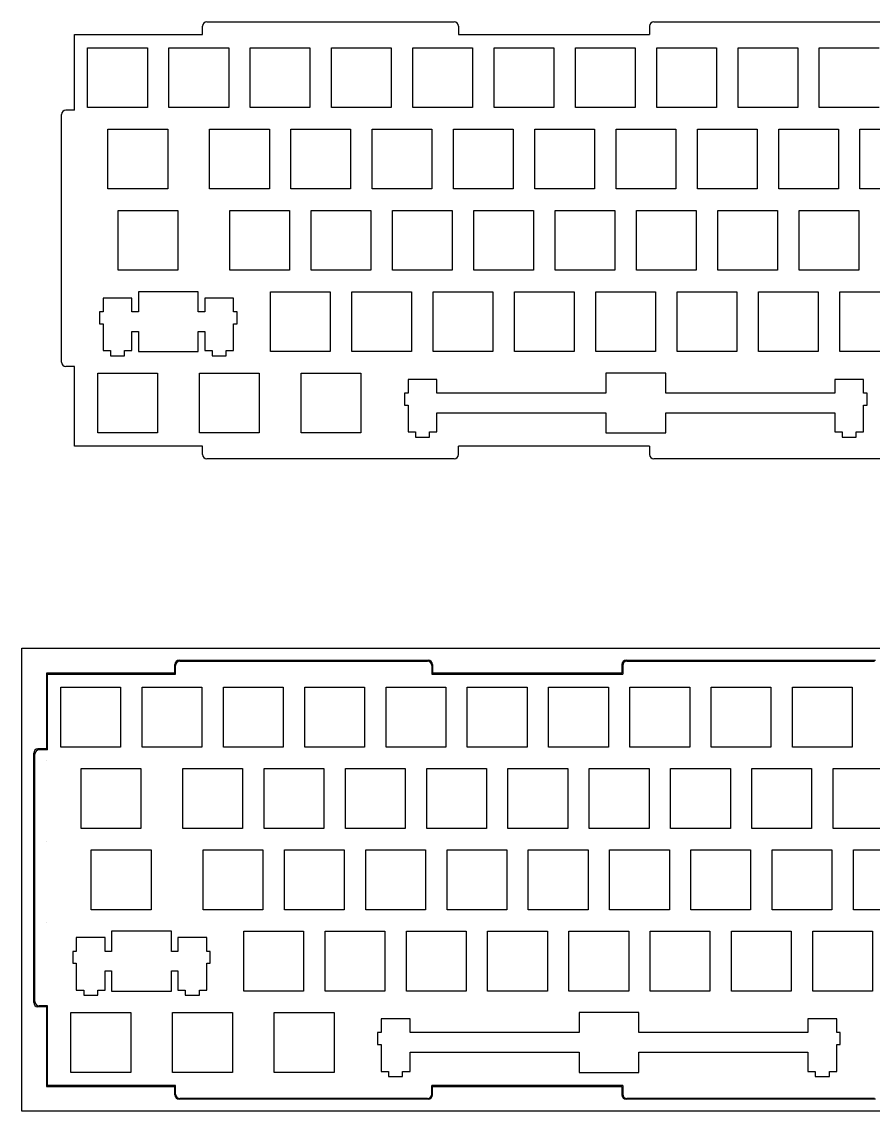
# Model space of a CAD drawing. Extents: x 303 to 653, y -1408 to -756.
# Drawn here: x 307.5 to 507, y -1408.4 to -1153.1 of the extents above; entities that cross this region are included whole.
import ezdxf

# ---------------------------------------------------------------- set-up
doc = ezdxf.new("R2010")
doc.units = 0
doc.header["$MEASUREMENT"] = 0

msp = doc.modelspace()

# ---------------------------------------------------------------- linework, layer by layer
at = {"color": 0}
for p, q in [((350.86, -1153.15), (408.86, -1153.15)), ((455.63, -1153.15), (513.63, -1153.15)), ((349.86, -1156.15), (349.86, -1154.15)), ((409.86, -1154.15), (409.86, -1156.15)), ((454.63, -1154.15), (454.63, -1156.15)), ((319.86, -1173.88), (319.86, -1156.15)), ((319.86, -1156.15), (349.86, -1156.15)), ((409.86, -1156.15), (454.63, -1156.15)), ((322.96, -1159.25), (336.96, -1159.25)), ((322.96, -1173.25), (322.96, -1159.25)), ((336.96, -1159.25), (336.96, -1173.25)), ((342.01, -1159.25), (356.01, -1159.25)), ((342.01, -1173.25), (342.01, -1159.25)), ((356.01, -1159.25), (356.01, -1173.25)), ((361.06, -1159.25), (375.06, -1159.25)), ((361.06, -1173.25), (361.06, -1159.25)), ((375.06, -1159.25), (375.06, -1173.25)), ((380.11, -1159.25), (394.11, -1159.25)), ((380.11, -1173.25), (380.11, -1159.25)), ((394.11, -1159.25), (394.11, -1173.25)), ((399.16, -1159.25), (413.16, -1159.25)), ((399.16, -1173.25), (399.16, -1159.25)), ((413.16, -1159.25), (413.16, -1173.25)), ((418.21, -1159.25), (432.21, -1159.25)), ((418.21, -1173.25), (418.21, -1159.25)), ((432.21, -1159.25), (432.21, -1173.25)), ((437.26, -1159.25), (451.26, -1159.25)), ((437.26, -1173.25), (437.26, -1159.25)), ((451.26, -1159.25), (451.26, -1173.25)), ((456.31, -1159.25), (470.31, -1159.25)), ((456.31, -1173.25), (456.31, -1159.25)), ((470.31, -1159.25), (470.31, -1173.25)), ((475.36, -1159.25), (489.36, -1159.25)), ((475.36, -1173.25), (475.36, -1159.25)), ((489.36, -1159.25), (489.36, -1173.25)), ((494.41, -1159.25), (508.41, -1159.25)), ((494.41, -1173.25), (494.41, -1159.25)), ((319.86, -1173.88), (317.86, -1173.88)), ((336.96, -1173.25), (322.96, -1173.25)), ((356.01, -1173.25), (342.01, -1173.25)), ((375.06, -1173.25), (361.06, -1173.25)), ((394.11, -1173.25), (380.11, -1173.25)), ((413.16, -1173.25), (399.16, -1173.25)), ((432.21, -1173.25), (418.21, -1173.25)), ((451.26, -1173.25), (437.26, -1173.25)), ((470.31, -1173.25), (456.31, -1173.25)), ((489.36, -1173.25), (475.36, -1173.25)), ((508.41, -1173.25), (494.41, -1173.25)), ((316.86, -1232.88), (316.86, -1174.88)), ((327.73, -1178.3), (341.73, -1178.3)), ((327.73, -1192.3), (327.73, -1178.3)), ((341.73, -1178.3), (341.73, -1192.3)), ((351.54, -1178.3), (365.54, -1178.3)), ((351.54, -1192.3), (351.54, -1178.3)), ((365.54, -1178.3), (365.54, -1192.3)), ((370.59, -1178.3), (384.59, -1178.3)), ((370.59, -1192.3), (370.59, -1178.3)), ((384.59, -1178.3), (384.59, -1192.3)), ((389.64, -1178.3), (403.64, -1178.3)), ((389.64, -1192.3), (389.64, -1178.3)), ((403.64, -1178.3), (403.64, -1192.3)), ((408.69, -1178.3), (422.69, -1178.3)), ((408.69, -1192.3), (408.69, -1178.3)), ((422.69, -1178.3), (422.69, -1192.3)), ((427.74, -1178.3), (441.74, -1178.3)), ((427.74, -1192.3), (427.74, -1178.3)), ((441.74, -1178.3), (441.74, -1192.3)), ((446.79, -1178.3), (460.79, -1178.3)), ((446.79, -1192.3), (446.79, -1178.3)), ((460.79, -1178.3), (460.79, -1192.3)), ((465.84, -1178.3), (479.84, -1178.3)), ((465.84, -1192.3), (465.84, -1178.3)), ((479.84, -1178.3), (479.84, -1192.3)), ((484.89, -1178.3), (498.89, -1178.3)), ((484.89, -1192.3), (484.89, -1178.3)), ((498.89, -1178.3), (498.89, -1192.3)), ((503.94, -1178.3), (517.94, -1178.3)), ((503.94, -1192.3), (503.94, -1178.3)), ((341.73, -1192.3), (327.73, -1192.3)), ((365.54, -1192.3), (351.54, -1192.3)), ((384.59, -1192.3), (370.59, -1192.3)), ((403.64, -1192.3), (389.64, -1192.3)), ((422.69, -1192.3), (408.69, -1192.3)), ((441.74, -1192.3), (427.74, -1192.3)), ((460.79, -1192.3), (446.79, -1192.3)), ((479.84, -1192.3), (465.84, -1192.3)), ((498.89, -1192.3), (484.89, -1192.3)), ((517.94, -1192.3), (503.94, -1192.3)), ((330.11, -1197.35), (344.11, -1197.35)), ((330.11, -1211.35), (330.11, -1197.35)), ((344.11, -1197.35), (344.11, -1211.35)), ((356.3, -1197.35), (370.3, -1197.35)), ((356.3, -1211.35), (356.3, -1197.35)), ((370.3, -1197.35), (370.3, -1211.35)), ((375.35, -1197.35), (389.35, -1197.35)), ((375.35, -1211.35), (375.35, -1197.35)), ((389.35, -1197.35), (389.35, -1211.35)), ((394.4, -1197.35), (408.4, -1197.35)), ((394.4, -1211.35), (394.4, -1197.35)), ((408.4, -1197.35), (408.4, -1211.35)), ((413.45, -1197.35), (427.45, -1197.35)), ((413.45, -1211.35), (413.45, -1197.35)), ((427.45, -1197.35), (427.45, -1211.35)), ((432.5, -1197.35), (446.5, -1197.35)), ((432.5, -1211.35), (432.5, -1197.35)), ((446.5, -1197.35), (446.5, -1211.35)), ((451.55, -1197.35), (465.55, -1197.35)), ((451.55, -1211.35), (451.55, -1197.35)), ((465.55, -1197.35), (465.55, -1211.35)), ((470.6, -1197.35), (484.6, -1197.35)), ((470.6, -1211.35), (470.6, -1197.35)), ((484.6, -1197.35), (484.6, -1211.35)), ((489.65, -1197.35), (503.65, -1197.35)), ((489.65, -1211.35), (489.65, -1197.35)), ((503.65, -1197.35), (503.65, -1211.35)), ((344.11, -1211.35), (330.11, -1211.35)), ((370.3, -1211.35), (356.3, -1211.35)), ((389.35, -1211.35), (375.35, -1211.35)), ((408.4, -1211.35), (394.4, -1211.35)), ((427.45, -1211.35), (413.45, -1211.35)), ((446.5, -1211.35), (432.5, -1211.35)), ((465.55, -1211.35), (451.55, -1211.35)), ((484.6, -1211.35), (470.6, -1211.35)), ((503.65, -1211.35), (489.65, -1211.35)), ((334.87, -1216.4), (334.87, -1221.1)), ((348.87, -1216.4), (334.87, -1216.4)), ((348.87, -1221.1), (348.87, -1216.4)), ((365.83, -1216.4), (379.83, -1216.4)), ((365.83, -1230.4), (365.83, -1216.4)), ((379.83, -1216.4), (379.83, -1230.4)), ((384.88, -1216.4), (398.88, -1216.4)), ((384.88, -1230.4), (384.88, -1216.4)), ((398.88, -1216.4), (398.88, -1230.4)), ((403.93, -1216.4), (417.93, -1216.4)), ((403.93, -1230.4), (403.93, -1216.4)), ((417.93, -1216.4), (417.93, -1230.4)), ((422.98, -1216.4), (436.98, -1216.4)), ((422.98, -1230.4), (422.98, -1216.4)), ((436.98, -1216.4), (436.98, -1230.4)), ((442.03, -1216.4), (456.03, -1216.4)), ((442.03, -1230.4), (442.03, -1216.4)), ((456.03, -1216.4), (456.03, -1230.4)), ((461.08, -1216.4), (475.08, -1216.4)), ((461.08, -1230.4), (461.08, -1216.4)), ((475.08, -1216.4), (475.08, -1230.4)), ((480.13, -1216.4), (494.13, -1216.4)), ((480.13, -1230.4), (480.13, -1216.4)), ((494.13, -1216.4), (494.13, -1230.4)), ((499.18, -1216.4), (513.18, -1216.4)), ((499.18, -1230.4), (499.18, -1216.4)), ((333.35, -1217.87), (326.6, -1217.87)), ((326.6, -1217.87), (326.6, -1221.1)), ((333.35, -1221.1), (333.35, -1217.87)), ((357.15, -1217.87), (350.4, -1217.87)), ((350.4, -1217.87), (350.4, -1221.1)), ((357.15, -1221.1), (357.15, -1217.87)), ((326.6, -1221.1), (325.77, -1221.1)), ((325.77, -1221.1), (325.77, -1223.9)), ((334.87, -1221.1), (333.35, -1221.1)), ((350.4, -1221.1), (348.87, -1221.1)), ((357.97, -1221.1), (357.15, -1221.1)), ((357.97, -1223.9), (357.97, -1221.1)), ((325.77, -1223.9), (326.6, -1223.9)), ((326.6, -1223.9), (326.6, -1230.17)), ((357.15, -1230.17), (357.15, -1223.9)), ((357.15, -1223.9), (357.97, -1223.9)), ((333.35, -1230.17), (333.35, -1225.7)), ((333.35, -1225.7), (334.87, -1225.7)), ((334.87, -1225.7), (334.87, -1230.4)), ((348.87, -1230.4), (348.87, -1225.7)), ((348.87, -1225.7), (350.4, -1225.7)), ((350.4, -1225.7), (350.4, -1230.17)), ((326.6, -1230.17), (328.32, -1230.17)), ((328.32, -1230.17), (328.32, -1231.37)), ((328.32, -1231.37), (331.62, -1231.37)), ((331.62, -1231.37), (331.62, -1230.17)), ((331.62, -1230.17), (333.35, -1230.17)), ((334.87, -1230.4), (348.87, -1230.4)), ((350.4, -1230.17), (352.12, -1230.17)), ((352.12, -1230.17), (352.12, -1231.37)), ((352.12, -1231.37), (355.42, -1231.37)), ((355.42, -1231.37), (355.42, -1230.17)), ((355.42, -1230.17), (357.15, -1230.17)), ((379.83, -1230.4), (365.83, -1230.4)), ((398.88, -1230.4), (384.88, -1230.4)), ((417.93, -1230.4), (403.93, -1230.4)), ((436.98, -1230.4), (422.98, -1230.4)), ((456.03, -1230.4), (442.03, -1230.4)), ((475.08, -1230.4), (461.08, -1230.4)), ((494.13, -1230.4), (480.13, -1230.4)), ((513.18, -1230.4), (499.18, -1230.4)), ((319.86, -1233.88), (317.86, -1233.88)), ((319.86, -1252.55), (319.86, -1233.88)), ((325.35, -1235.45), (339.35, -1235.45)), ((325.35, -1249.45), (325.35, -1235.45)), ((339.35, -1235.45), (339.35, -1249.45)), ((349.16, -1235.45), (363.16, -1235.45)), ((349.16, -1249.45), (349.16, -1235.45)), ((363.16, -1235.45), (363.16, -1249.45)), ((372.97, -1235.45), (386.97, -1235.45)), ((372.97, -1249.45), (372.97, -1235.45)), ((386.97, -1235.45), (386.97, -1249.45)), ((404.78, -1236.92), (398.03, -1236.92)), ((398.03, -1236.92), (398.03, -1240.15)), ((404.78, -1240.15), (404.78, -1236.92)), ((444.41, -1235.45), (444.41, -1240.15)), ((458.41, -1235.45), (444.41, -1235.45)), ((458.41, -1240.15), (458.41, -1235.45)), ((504.78, -1236.92), (498.03, -1236.92)), ((498.03, -1236.92), (498.03, -1240.15)), ((504.78, -1240.15), (504.78, -1236.92)), ((398.03, -1240.15), (397.21, -1240.15)), ((397.21, -1240.15), (397.21, -1242.95)), ((444.41, -1240.15), (404.78, -1240.15)), ((498.03, -1240.15), (458.41, -1240.15)), ((505.61, -1240.15), (504.78, -1240.15)), ((505.61, -1242.95), (505.61, -1240.15)), ((397.21, -1242.95), (398.03, -1242.95)), ((398.03, -1242.95), (398.03, -1249.22)), ((404.78, -1249.22), (404.78, -1244.75)), ((404.78, -1244.75), (444.41, -1244.75)), ((444.41, -1244.75), (444.41, -1249.45)), ((458.41, -1249.45), (458.41, -1244.75)), ((458.41, -1244.75), (498.03, -1244.75)), ((498.03, -1244.75), (498.03, -1249.22)), ((504.78, -1249.22), (504.78, -1242.95)), ((504.78, -1242.95), (505.61, -1242.95)), ((339.35, -1249.45), (325.35, -1249.45)), ((363.16, -1249.45), (349.16, -1249.45)), ((386.97, -1249.45), (372.97, -1249.45)), ((398.03, -1249.22), (399.76, -1249.22)), ((399.76, -1249.22), (399.76, -1250.42)), ((399.76, -1250.42), (403.06, -1250.42)), ((403.06, -1250.42), (403.06, -1249.22)), ((403.06, -1249.22), (404.78, -1249.22)), ((444.41, -1249.45), (458.41, -1249.45)), ((498.03, -1249.22), (499.76, -1249.22)), ((499.76, -1249.22), (499.76, -1250.42)), ((499.76, -1250.42), (503.06, -1250.42)), ((503.06, -1250.42), (503.06, -1249.22)), ((503.06, -1249.22), (504.78, -1249.22)), ((349.86, -1252.55), (319.86, -1252.55)), ((349.86, -1254.55), (349.86, -1252.55)), ((454.63, -1252.55), (409.86, -1252.55)), ((409.86, -1254.55), (409.86, -1252.55)), ((454.63, -1252.55), (454.63, -1254.55)), ((408.86, -1255.55), (350.86, -1255.55)), ((513.63, -1255.55), (455.63, -1255.55)), ((307.53, -1299.91), (649.34, -1299.91)), ((307.53, -1408.36), (307.53, -1299.91)), ((343.38, -1305.71), (343.38, -1303.71)), ((343.58, -1305.96), (343.58, -1303.96)), ((343.58, -1305.96), (343.58, -1303.96)), ((344.38, -1302.71), (402.78, -1302.71)), ((344.58, -1302.96), (402.58, -1302.96)), ((344.58, -1302.96), (402.58, -1302.96)), ((403.58, -1303.96), (403.58, -1305.96)), ((403.58, -1303.96), (403.58, -1305.96)), ((403.78, -1303.71), (403.78, -1305.71)), ((448.14, -1303.71), (448.14, -1305.71)), ((448.34, -1303.96), (448.34, -1305.96)), ((448.34, -1303.96), (448.34, -1305.96)), ((449.14, -1302.71), (507.54, -1302.71)), ((449.34, -1302.96), (507.34, -1302.96)), ((449.34, -1302.96), (507.34, -1302.96)), ((313.33, -1305.71), (313.33, -1323.49)), ((343.38, -1305.71), (313.33, -1305.71)), ((313.58, -1323.69), (313.58, -1305.96)), ((313.58, -1305.96), (343.58, -1305.96)), ((313.58, -1323.69), (313.58, -1305.96)), ((313.58, -1305.96), (343.58, -1305.96)), ((403.58, -1305.96), (448.34, -1305.96)), ((403.58, -1305.96), (448.34, -1305.96)), ((448.14, -1305.71), (403.78, -1305.71)), ((316.68, -1309.06), (330.68, -1309.06)), ((316.68, -1323.06), (316.68, -1309.06)), ((316.68, -1309.06), (330.68, -1309.06)), ((316.68, -1323.06), (316.68, -1309.06)), ((330.68, -1309.06), (330.68, -1323.06)), ((330.68, -1309.06), (330.68, -1323.06)), ((335.73, -1309.06), (349.73, -1309.06)), ((335.73, -1323.06), (335.73, -1309.06)), ((335.73, -1309.06), (349.73, -1309.06)), ((335.73, -1323.06), (335.73, -1309.06)), ((349.73, -1309.06), (349.73, -1323.06)), ((349.73, -1309.06), (349.73, -1323.06)), ((354.78, -1309.06), (368.78, -1309.06)), ((354.78, -1323.06), (354.78, -1309.06)), ((354.78, -1309.06), (368.78, -1309.06)), ((354.78, -1323.06), (354.78, -1309.06)), ((368.78, -1309.06), (368.78, -1323.06)), ((368.78, -1309.06), (368.78, -1323.06)), ((373.83, -1309.06), (387.83, -1309.06)), ((373.83, -1323.06), (373.83, -1309.06)), ((373.83, -1309.06), (387.83, -1309.06)), ((373.83, -1323.06), (373.83, -1309.06)), ((387.83, -1309.06), (387.83, -1323.06)), ((387.83, -1309.06), (387.83, -1323.06)), ((392.88, -1309.06), (406.88, -1309.06)), ((392.88, -1323.06), (392.88, -1309.06)), ((392.88, -1309.06), (406.88, -1309.06)), ((392.88, -1323.06), (392.88, -1309.06)), ((406.88, -1309.06), (406.88, -1323.06)), ((406.88, -1309.06), (406.88, -1323.06)), ((411.93, -1309.06), (425.93, -1309.06)), ((411.93, -1323.06), (411.93, -1309.06)), ((411.93, -1309.06), (425.93, -1309.06)), ((411.93, -1323.06), (411.93, -1309.06)), ((425.93, -1309.06), (425.93, -1323.06)), ((425.93, -1309.06), (425.93, -1323.06)), ((430.98, -1309.06), (444.98, -1309.06)), ((430.98, -1323.06), (430.98, -1309.06)), ((430.98, -1309.06), (444.98, -1309.06)), ((430.98, -1323.06), (430.98, -1309.06)), ((444.98, -1309.06), (444.98, -1323.06)), ((444.98, -1309.06), (444.98, -1323.06)), ((450.03, -1309.06), (464.03, -1309.06)), ((450.03, -1323.06), (450.03, -1309.06)), ((450.03, -1309.06), (464.03, -1309.06)), ((450.03, -1323.06), (450.03, -1309.06)), ((464.03, -1309.06), (464.03, -1323.06)), ((464.03, -1309.06), (464.03, -1323.06)), ((469.08, -1309.06), (483.08, -1309.06)), ((469.08, -1323.06), (469.08, -1309.06)), ((469.08, -1309.06), (483.08, -1309.06)), ((469.08, -1323.06), (469.08, -1309.06)), ((483.08, -1309.06), (483.08, -1323.06)), ((483.08, -1309.06), (483.08, -1323.06)), ((488.13, -1309.06), (502.13, -1309.06)), ((488.13, -1323.06), (488.13, -1309.06)), ((488.13, -1309.06), (502.13, -1309.06)), ((488.13, -1323.06), (488.13, -1309.06)), ((502.13, -1309.06), (502.13, -1323.06)), ((502.13, -1309.06), (502.13, -1323.06)), ((310.33, -1382.89), (310.33, -1324.49)), ((313.33, -1323.49), (311.33, -1323.49)), ((313.58, -1323.69), (311.58, -1323.69)), ((313.58, -1323.69), (311.58, -1323.69)), ((330.68, -1323.06), (316.68, -1323.06)), ((330.68, -1323.06), (316.68, -1323.06)), ((349.73, -1323.06), (335.73, -1323.06)), ((349.73, -1323.06), (335.73, -1323.06)), ((368.78, -1323.06), (354.78, -1323.06)), ((368.78, -1323.06), (354.78, -1323.06)), ((387.83, -1323.06), (373.83, -1323.06)), ((387.83, -1323.06), (373.83, -1323.06)), ((406.88, -1323.06), (392.88, -1323.06)), ((406.88, -1323.06), (392.88, -1323.06)), ((425.93, -1323.06), (411.93, -1323.06)), ((425.93, -1323.06), (411.93, -1323.06)), ((444.98, -1323.06), (430.98, -1323.06)), ((444.98, -1323.06), (430.98, -1323.06)), ((464.03, -1323.06), (450.03, -1323.06)), ((464.03, -1323.06), (450.03, -1323.06)), ((483.08, -1323.06), (469.08, -1323.06)), ((483.08, -1323.06), (469.08, -1323.06)), ((502.13, -1323.06), (488.13, -1323.06)), ((502.13, -1323.06), (488.13, -1323.06)), ((310.58, -1382.69), (310.58, -1324.69)), ((310.58, -1382.69), (310.58, -1324.69)), ((313.28, -1326.16), (313.28, -1326.16)), ((321.44, -1328.11), (335.44, -1328.11)), ((321.44, -1342.11), (321.44, -1328.11)), ((321.44, -1328.11), (335.44, -1328.11)), ((321.44, -1342.11), (321.44, -1328.11)), ((335.44, -1328.11), (335.44, -1342.11)), ((335.44, -1328.11), (335.44, -1342.11)), ((345.26, -1328.11), (359.26, -1328.11)), ((345.26, -1342.11), (345.26, -1328.11)), ((345.26, -1328.11), (359.26, -1328.11)), ((345.26, -1342.11), (345.26, -1328.11)), ((359.26, -1328.11), (359.26, -1342.11)), ((359.26, -1328.11), (359.26, -1342.11)), ((364.31, -1328.11), (378.31, -1328.11)), ((364.31, -1342.11), (364.31, -1328.11)), ((364.31, -1328.11), (378.31, -1328.11)), ((364.31, -1342.11), (364.31, -1328.11)), ((378.31, -1328.11), (378.31, -1342.11)), ((378.31, -1328.11), (378.31, -1342.11)), ((383.36, -1328.11), (397.36, -1328.11)), ((383.36, -1342.11), (383.36, -1328.11)), ((383.36, -1328.11), (397.36, -1328.11)), ((383.36, -1342.11), (383.36, -1328.11)), ((397.36, -1328.11), (397.36, -1342.11)), ((397.36, -1328.11), (397.36, -1342.11)), ((402.41, -1328.11), (416.41, -1328.11)), ((402.41, -1342.11), (402.41, -1328.11)), ((402.41, -1328.11), (416.41, -1328.11)), ((402.41, -1342.11), (402.41, -1328.11)), ((416.41, -1328.11), (416.41, -1342.11)), ((416.41, -1328.11), (416.41, -1342.11)), ((421.46, -1328.11), (435.46, -1328.11)), ((421.46, -1342.11), (421.46, -1328.11)), ((421.46, -1328.11), (435.46, -1328.11)), ((421.46, -1342.11), (421.46, -1328.11)), ((435.46, -1328.11), (435.46, -1342.11)), ((435.46, -1328.11), (435.46, -1342.11)), ((440.51, -1328.11), (454.51, -1328.11)), ((440.51, -1342.11), (440.51, -1328.11)), ((440.51, -1328.11), (454.51, -1328.11)), ((440.51, -1342.11), (440.51, -1328.11)), ((454.51, -1328.11), (454.51, -1342.11)), ((454.51, -1328.11), (454.51, -1342.11)), ((459.56, -1328.11), (473.56, -1328.11)), ((459.56, -1342.11), (459.56, -1328.11)), ((459.56, -1328.11), (473.56, -1328.11)), ((459.56, -1342.11), (459.56, -1328.11)), ((473.56, -1328.11), (473.56, -1342.11)), ((473.56, -1328.11), (473.56, -1342.11)), ((478.61, -1328.11), (492.61, -1328.11)), ((478.61, -1342.11), (478.61, -1328.11)), ((478.61, -1328.11), (492.61, -1328.11)), ((478.61, -1342.11), (478.61, -1328.11)), ((492.61, -1328.11), (492.61, -1342.11)), ((492.61, -1328.11), (492.61, -1342.11)), ((497.66, -1328.11), (511.66, -1328.11)), ((497.66, -1342.11), (497.66, -1328.11)), ((497.66, -1328.11), (511.66, -1328.11)), ((497.66, -1342.11), (497.66, -1328.11)), ((335.44, -1342.11), (321.44, -1342.11)), ((335.44, -1342.11), (321.44, -1342.11)), ((359.26, -1342.11), (345.26, -1342.11)), ((359.26, -1342.11), (345.26, -1342.11)), ((378.31, -1342.11), (364.31, -1342.11)), ((378.31, -1342.11), (364.31, -1342.11)), ((397.36, -1342.11), (383.36, -1342.11)), ((397.36, -1342.11), (383.36, -1342.11)), ((416.41, -1342.11), (402.41, -1342.11)), ((416.41, -1342.11), (402.41, -1342.11)), ((435.46, -1342.11), (421.46, -1342.11)), ((435.46, -1342.11), (421.46, -1342.11)), ((454.51, -1342.11), (440.51, -1342.11)), ((454.51, -1342.11), (440.51, -1342.11)), ((473.56, -1342.11), (459.56, -1342.11)), ((473.56, -1342.11), (459.56, -1342.11)), ((492.61, -1342.11), (478.61, -1342.11)), ((492.61, -1342.11), (478.61, -1342.11)), ((511.66, -1342.11), (497.66, -1342.11)), ((511.66, -1342.11), (497.66, -1342.11)), ((313.28, -1345.21), (313.28, -1345.21)), ((323.82, -1347.16), (337.82, -1347.16)), ((323.82, -1361.16), (323.82, -1347.16)), ((323.82, -1347.16), (337.82, -1347.16)), ((323.82, -1361.16), (323.82, -1347.16)), ((337.82, -1347.16), (337.82, -1361.16)), ((337.82, -1347.16), (337.82, -1361.16)), ((350.02, -1347.16), (364.02, -1347.16)), ((350.02, -1361.16), (350.02, -1347.16)), ((350.02, -1347.16), (364.02, -1347.16)), ((350.02, -1361.16), (350.02, -1347.16)), ((364.02, -1347.16), (364.02, -1361.16)), ((364.02, -1347.16), (364.02, -1361.16)), ((369.07, -1347.16), (383.07, -1347.16)), ((369.07, -1361.16), (369.07, -1347.16)), ((369.07, -1347.16), (383.07, -1347.16)), ((369.07, -1361.16), (369.07, -1347.16)), ((383.07, -1347.16), (383.07, -1361.16)), ((383.07, -1347.16), (383.07, -1361.16)), ((388.12, -1347.16), (402.12, -1347.16)), ((388.12, -1361.16), (388.12, -1347.16)), ((388.12, -1347.16), (402.12, -1347.16)), ((388.12, -1361.16), (388.12, -1347.16)), ((402.12, -1347.16), (402.12, -1361.16)), ((402.12, -1347.16), (402.12, -1361.16)), ((407.17, -1347.16), (421.17, -1347.16)), ((407.17, -1361.16), (407.17, -1347.16)), ((407.17, -1347.16), (421.17, -1347.16)), ((407.17, -1361.16), (407.17, -1347.16)), ((421.17, -1347.16), (421.17, -1361.16)), ((421.17, -1347.16), (421.17, -1361.16)), ((426.22, -1347.16), (440.22, -1347.16)), ((426.22, -1361.16), (426.22, -1347.16)), ((426.22, -1347.16), (440.22, -1347.16)), ((426.22, -1361.16), (426.22, -1347.16)), ((440.22, -1347.16), (440.22, -1361.16)), ((440.22, -1347.16), (440.22, -1361.16)), ((445.27, -1347.16), (459.27, -1347.16)), ((445.27, -1361.16), (445.27, -1347.16)), ((445.27, -1347.16), (459.27, -1347.16)), ((445.27, -1361.16), (445.27, -1347.16)), ((459.27, -1347.16), (459.27, -1361.16)), ((459.27, -1347.16), (459.27, -1361.16)), ((464.32, -1347.16), (478.32, -1347.16)), ((464.32, -1361.16), (464.32, -1347.16)), ((464.32, -1347.16), (478.32, -1347.16)), ((464.32, -1361.16), (464.32, -1347.16)), ((478.32, -1347.16), (478.32, -1361.16)), ((478.32, -1347.16), (478.32, -1361.16)), ((483.37, -1347.16), (497.37, -1347.16)), ((483.37, -1361.16), (483.37, -1347.16)), ((483.37, -1347.16), (497.37, -1347.16)), ((483.37, -1361.16), (483.37, -1347.16)), ((497.37, -1347.16), (497.37, -1361.16)), ((497.37, -1347.16), (497.37, -1361.16)), ((502.42, -1347.16), (516.42, -1347.16)), ((502.42, -1361.16), (502.42, -1347.16)), ((502.42, -1347.16), (516.42, -1347.16)), ((502.42, -1361.16), (502.42, -1347.16)), ((337.82, -1361.16), (323.82, -1361.16)), ((337.82, -1361.16), (323.82, -1361.16)), ((364.02, -1361.16), (350.02, -1361.16)), ((364.02, -1361.16), (350.02, -1361.16)), ((383.07, -1361.16), (369.07, -1361.16)), ((383.07, -1361.16), (369.07, -1361.16)), ((402.12, -1361.16), (388.12, -1361.16)), ((402.12, -1361.16), (388.12, -1361.16)), ((421.17, -1361.16), (407.17, -1361.16)), ((421.17, -1361.16), (407.17, -1361.16)), ((440.22, -1361.16), (426.22, -1361.16)), ((440.22, -1361.16), (426.22, -1361.16)), ((459.27, -1361.16), (445.27, -1361.16)), ((459.27, -1361.16), (445.27, -1361.16)), ((478.32, -1361.16), (464.32, -1361.16)), ((478.32, -1361.16), (464.32, -1361.16)), ((497.37, -1361.16), (483.37, -1361.16)), ((497.37, -1361.16), (483.37, -1361.16)), ((516.42, -1361.16), (502.42, -1361.16)), ((516.42, -1361.16), (502.42, -1361.16)), ((313.28, -1364.26), (313.28, -1364.26)), ((327.06, -1367.68), (320.31, -1367.68)), ((320.31, -1367.68), (320.31, -1370.91)), ((327.06, -1367.68), (320.31, -1367.68)), ((320.31, -1367.68), (320.31, -1370.91)), ((327.06, -1370.91), (327.06, -1367.68)), ((327.06, -1370.91), (327.06, -1367.68)), ((328.59, -1366.21), (328.59, -1370.91)), ((342.59, -1366.21), (328.59, -1366.21)), ((328.59, -1366.21), (328.59, -1370.91)), ((342.59, -1366.21), (328.59, -1366.21)), ((342.59, -1370.91), (342.59, -1366.21)), ((342.59, -1370.91), (342.59, -1366.21)), ((350.86, -1367.68), (344.11, -1367.68)), ((344.11, -1367.68), (344.11, -1370.91)), ((350.86, -1367.68), (344.11, -1367.68)), ((344.11, -1367.68), (344.11, -1370.91)), ((350.86, -1370.91), (350.86, -1367.68)), ((350.86, -1370.91), (350.86, -1367.68)), ((359.54, -1366.21), (373.54, -1366.21)), ((359.54, -1380.21), (359.54, -1366.21)), ((359.54, -1366.21), (373.54, -1366.21)), ((359.54, -1380.21), (359.54, -1366.21)), ((373.54, -1366.21), (373.54, -1380.21)), ((373.54, -1366.21), (373.54, -1380.21)), ((378.59, -1366.21), (392.59, -1366.21)), ((378.59, -1380.21), (378.59, -1366.21)), ((378.59, -1366.21), (392.59, -1366.21)), ((378.59, -1380.21), (378.59, -1366.21)), ((392.59, -1366.21), (392.59, -1380.21)), ((392.59, -1366.21), (392.59, -1380.21)), ((397.64, -1366.21), (411.64, -1366.21)), ((397.64, -1380.21), (397.64, -1366.21)), ((397.64, -1366.21), (411.64, -1366.21)), ((397.64, -1380.21), (397.64, -1366.21)), ((411.64, -1366.21), (411.64, -1380.21)), ((411.64, -1366.21), (411.64, -1380.21)), ((416.69, -1366.21), (430.69, -1366.21)), ((416.69, -1380.21), (416.69, -1366.21)), ((416.69, -1366.21), (430.69, -1366.21)), ((416.69, -1380.21), (416.69, -1366.21)), ((430.69, -1366.21), (430.69, -1380.21)), ((430.69, -1366.21), (430.69, -1380.21)), ((435.74, -1366.21), (449.74, -1366.21)), ((435.74, -1380.21), (435.74, -1366.21)), ((435.74, -1366.21), (449.74, -1366.21)), ((435.74, -1380.21), (435.74, -1366.21)), ((449.74, -1366.21), (449.74, -1380.21)), ((449.74, -1366.21), (449.74, -1380.21)), ((454.79, -1366.21), (468.79, -1366.21)), ((454.79, -1380.21), (454.79, -1366.21)), ((454.79, -1366.21), (468.79, -1366.21)), ((454.79, -1380.21), (454.79, -1366.21)), ((468.79, -1366.21), (468.79, -1380.21)), ((468.79, -1366.21), (468.79, -1380.21)), ((473.84, -1366.21), (487.84, -1366.21)), ((473.84, -1380.21), (473.84, -1366.21)), ((473.84, -1366.21), (487.84, -1366.21)), ((473.84, -1380.21), (473.84, -1366.21)), ((487.84, -1366.21), (487.84, -1380.21)), ((487.84, -1366.21), (487.84, -1380.21)), ((492.89, -1366.21), (506.89, -1366.21)), ((492.89, -1380.21), (492.89, -1366.21)), ((492.89, -1366.21), (506.89, -1366.21)), ((492.89, -1380.21), (492.89, -1366.21)), ((506.89, -1366.21), (506.89, -1380.21)), ((506.89, -1366.21), (506.89, -1380.21)), ((320.31, -1370.91), (319.49, -1370.91)), ((319.49, -1370.91), (319.49, -1373.71)), ((320.31, -1370.91), (319.49, -1370.91)), ((319.49, -1370.91), (319.49, -1373.71)), ((328.59, -1370.91), (327.06, -1370.91)), ((328.59, -1370.91), (327.06, -1370.91)), ((344.11, -1370.91), (342.59, -1370.91)), ((344.11, -1370.91), (342.59, -1370.91)), ((351.69, -1370.91), (350.86, -1370.91)), ((351.69, -1370.91), (350.86, -1370.91)), ((351.69, -1373.71), (351.69, -1370.91)), ((351.69, -1373.71), (351.69, -1370.91)), ((319.49, -1373.71), (320.31, -1373.71)), ((319.49, -1373.71), (320.31, -1373.71)), ((320.31, -1373.71), (320.31, -1379.98)), ((320.31, -1373.71), (320.31, -1379.98)), ((327.06, -1379.98), (327.06, -1375.51)), ((327.06, -1375.51), (328.59, -1375.51)), ((327.06, -1379.98), (327.06, -1375.51)), ((327.06, -1375.51), (328.59, -1375.51)), ((328.59, -1375.51), (328.59, -1380.21)), ((328.59, -1375.51), (328.59, -1380.21)), ((342.59, -1380.21), (342.59, -1375.51)), ((342.59, -1375.51), (344.11, -1375.51)), ((342.59, -1380.21), (342.59, -1375.51)), ((342.59, -1375.51), (344.11, -1375.51)), ((344.11, -1375.51), (344.11, -1379.98)), ((344.11, -1375.51), (344.11, -1379.98)), ((350.86, -1379.98), (350.86, -1373.71)), ((350.86, -1373.71), (351.69, -1373.71)), ((350.86, -1379.98), (350.86, -1373.71)), ((350.86, -1373.71), (351.69, -1373.71)), ((320.31, -1379.98), (322.04, -1379.98)), ((320.31, -1379.98), (322.04, -1379.98)), ((322.04, -1379.98), (322.04, -1381.18)), ((322.04, -1379.98), (322.04, -1381.18)), ((325.34, -1381.18), (325.34, -1379.98)), ((325.34, -1379.98), (327.06, -1379.98)), ((325.34, -1381.18), (325.34, -1379.98)), ((325.34, -1379.98), (327.06, -1379.98)), ((328.59, -1380.21), (342.59, -1380.21)), ((328.59, -1380.21), (342.59, -1380.21)), ((344.11, -1379.98), (345.84, -1379.98)), ((344.11, -1379.98), (345.84, -1379.98)), ((345.84, -1379.98), (345.84, -1381.18)), ((345.84, -1379.98), (345.84, -1381.18)), ((349.14, -1381.18), (349.14, -1379.98)), ((349.14, -1379.98), (350.86, -1379.98)), ((349.14, -1381.18), (349.14, -1379.98)), ((349.14, -1379.98), (350.86, -1379.98)), ((373.54, -1380.21), (359.54, -1380.21)), ((373.54, -1380.21), (359.54, -1380.21)), ((392.59, -1380.21), (378.59, -1380.21)), ((392.59, -1380.21), (378.59, -1380.21)), ((411.64, -1380.21), (397.64, -1380.21)), ((411.64, -1380.21), (397.64, -1380.21)), ((430.69, -1380.21), (416.69, -1380.21)), ((430.69, -1380.21), (416.69, -1380.21)), ((449.74, -1380.21), (435.74, -1380.21)), ((449.74, -1380.21), (435.74, -1380.21)), ((468.79, -1380.21), (454.79, -1380.21)), ((468.79, -1380.21), (454.79, -1380.21)), ((487.84, -1380.21), (473.84, -1380.21)), ((487.84, -1380.21), (473.84, -1380.21)), ((506.89, -1380.21), (492.89, -1380.21)), ((506.89, -1380.21), (492.89, -1380.21)), ((322.04, -1381.18), (325.34, -1381.18)), ((322.04, -1381.18), (325.34, -1381.18)), ((345.84, -1381.18), (349.14, -1381.18)), ((345.84, -1381.18), (349.14, -1381.18)), ((313.33, -1383.89), (311.33, -1383.89)), ((313.58, -1383.69), (311.58, -1383.69)), ((313.58, -1383.69), (311.58, -1383.69)), ((313.33, -1383.89), (313.33, -1402.56)), ((313.58, -1402.36), (313.58, -1383.69)), ((313.58, -1402.36), (313.58, -1383.69)), ((319.06, -1385.26), (333.06, -1385.26)), ((319.06, -1399.26), (319.06, -1385.26)), ((319.06, -1385.26), (333.06, -1385.26)), ((319.06, -1399.26), (319.06, -1385.26)), ((333.06, -1385.26), (333.06, -1399.26)), ((333.06, -1385.26), (333.06, -1399.26)), ((342.87, -1385.26), (356.87, -1385.26)), ((342.87, -1399.26), (342.87, -1385.26)), ((342.87, -1385.26), (356.87, -1385.26)), ((342.87, -1399.26), (342.87, -1385.26)), ((356.87, -1385.26), (356.87, -1399.26)), ((356.87, -1385.26), (356.87, -1399.26)), ((366.69, -1385.26), (380.69, -1385.26)), ((366.69, -1399.26), (366.69, -1385.26)), ((366.69, -1385.26), (380.69, -1385.26)), ((366.69, -1399.26), (366.69, -1385.26)), ((380.69, -1385.26), (380.69, -1399.26)), ((380.69, -1385.26), (380.69, -1399.26)), ((438.12, -1385.26), (438.12, -1389.96)), ((452.12, -1385.26), (438.12, -1385.26)), ((438.12, -1385.26), (438.12, -1389.96)), ((452.12, -1385.26), (438.12, -1385.26)), ((452.12, -1389.96), (452.12, -1385.26)), ((452.12, -1389.96), (452.12, -1385.26)), ((398.5, -1386.73), (391.75, -1386.73)), ((391.75, -1386.73), (391.75, -1389.96)), ((398.5, -1386.73), (391.75, -1386.73)), ((391.75, -1386.73), (391.75, -1389.96)), ((398.5, -1389.96), (398.5, -1386.73)), ((398.5, -1389.96), (398.5, -1386.73)), ((498.5, -1386.73), (491.75, -1386.73)), ((491.75, -1386.73), (491.75, -1389.96)), ((498.5, -1386.73), (491.75, -1386.73)), ((491.75, -1386.73), (491.75, -1389.96)), ((498.5, -1389.96), (498.5, -1386.73)), ((498.5, -1389.96), (498.5, -1386.73)), ((391.75, -1389.96), (390.92, -1389.96)), ((390.92, -1389.96), (390.92, -1392.76)), ((391.75, -1389.96), (390.92, -1389.96)), ((390.92, -1389.96), (390.92, -1392.76)), ((438.12, -1389.96), (398.5, -1389.96)), ((438.12, -1389.96), (398.5, -1389.96)), ((491.75, -1389.96), (452.12, -1389.96)), ((491.75, -1389.96), (452.12, -1389.96)), ((499.32, -1389.96), (498.5, -1389.96)), ((499.32, -1389.96), (498.5, -1389.96)), ((499.32, -1392.76), (499.32, -1389.96)), ((499.32, -1392.76), (499.32, -1389.96)), ((390.92, -1392.76), (391.75, -1392.76)), ((390.92, -1392.76), (391.75, -1392.76)), ((391.75, -1392.76), (391.75, -1399.03)), ((391.75, -1392.76), (391.75, -1399.03)), ((498.5, -1399.03), (498.5, -1392.76)), ((498.5, -1392.76), (499.32, -1392.76)), ((498.5, -1399.03), (498.5, -1392.76)), ((498.5, -1392.76), (499.32, -1392.76)), ((398.5, -1399.03), (398.5, -1394.56)), ((398.5, -1394.56), (438.12, -1394.56)), ((398.5, -1399.03), (398.5, -1394.56)), ((398.5, -1394.56), (438.12, -1394.56)), ((438.12, -1394.56), (438.12, -1399.26)), ((438.12, -1394.56), (438.12, -1399.26)), ((452.12, -1399.26), (452.12, -1394.56)), ((452.12, -1394.56), (491.75, -1394.56)), ((452.12, -1399.26), (452.12, -1394.56)), ((452.12, -1394.56), (491.75, -1394.56)), ((491.75, -1394.56), (491.75, -1399.03)), ((491.75, -1394.56), (491.75, -1399.03)), ((333.06, -1399.26), (319.06, -1399.26)), ((333.06, -1399.26), (319.06, -1399.26)), ((356.87, -1399.26), (342.87, -1399.26)), ((356.87, -1399.26), (342.87, -1399.26)), ((380.69, -1399.26), (366.69, -1399.26)), ((380.69, -1399.26), (366.69, -1399.26)), ((391.75, -1399.03), (393.47, -1399.03)), ((391.75, -1399.03), (393.47, -1399.03)), ((393.47, -1399.03), (393.47, -1400.23)), ((393.47, -1399.03), (393.47, -1400.23)), ((393.47, -1400.23), (396.77, -1400.23)), ((393.47, -1400.23), (396.77, -1400.23)), ((396.77, -1400.23), (396.77, -1399.03)), ((396.77, -1399.03), (398.5, -1399.03)), ((396.77, -1400.23), (396.77, -1399.03)), ((396.77, -1399.03), (398.5, -1399.03)), ((438.12, -1399.26), (452.12, -1399.26)), ((438.12, -1399.26), (452.12, -1399.26)), ((491.75, -1399.03), (493.47, -1399.03)), ((491.75, -1399.03), (493.47, -1399.03)), ((493.47, -1399.03), (493.47, -1400.23)), ((493.47, -1399.03), (493.47, -1400.23)), ((493.47, -1400.23), (496.77, -1400.23)), ((493.47, -1400.23), (496.77, -1400.23)), ((496.77, -1400.23), (496.77, -1399.03)), ((496.77, -1399.03), (498.5, -1399.03)), ((496.77, -1400.23), (496.77, -1399.03)), ((496.77, -1399.03), (498.5, -1399.03)), ((313.33, -1402.56), (343.38, -1402.56)), ((343.58, -1402.36), (313.58, -1402.36)), ((343.58, -1402.36), (313.58, -1402.36)), ((343.38, -1404.56), (343.38, -1402.56)), ((343.58, -1404.36), (343.58, -1402.36)), ((343.58, -1404.36), (343.58, -1402.36)), ((448.34, -1402.36), (403.58, -1402.36)), ((403.58, -1404.36), (403.58, -1402.36)), ((448.34, -1402.36), (403.58, -1402.36)), ((403.58, -1404.36), (403.58, -1402.36)), ((403.78, -1404.56), (403.78, -1402.56)), ((403.78, -1402.56), (448.14, -1402.56)), ((448.14, -1402.56), (448.14, -1404.56)), ((448.34, -1402.36), (448.34, -1404.36)), ((448.34, -1402.36), (448.34, -1404.36)), ((402.78, -1405.56), (344.38, -1405.56)), ((402.58, -1405.36), (344.58, -1405.36)), ((402.58, -1405.36), (344.58, -1405.36)), ((507.54, -1405.56), (449.14, -1405.56)), ((507.34, -1405.36), (449.34, -1405.36)), ((507.34, -1405.36), (449.34, -1405.36)), ((649.34, -1408.36), (307.53, -1408.36))]:
    msp.add_line(p, q, dxfattribs=at)
at = {"linetype": 'Continuous'}
for centre, start, end in [((350.86, -1154.15), 90, 180), ((408.86, -1154.15), 0, 90), ((455.63, -1154.15), 90, 180), ((317.86, -1174.88), 90, 180), ((317.86, -1232.88), 180, 270), ((350.86, -1254.55), 180, 270), ((408.86, -1254.55), 270, 0), ((455.63, -1254.55), 180, 270), ((344.38, -1303.71), 90, 180), ((344.58, -1303.96), 90, 180), ((344.58, -1303.96), 90, 180), ((402.58, -1303.96), 0, 90), ((402.58, -1303.96), 0, 90), ((402.78, -1303.71), 0, 90), ((449.14, -1303.71), 90, 180), ((449.34, -1303.96), 90, 180), ((449.34, -1303.96), 90, 180), ((311.33, -1324.49), 90, 180), ((311.58, -1324.69), 90, 180), ((311.58, -1324.69), 90, 180), ((311.33, -1382.89), 180, 270), ((311.58, -1382.69), 180, 270), ((311.58, -1382.69), 180, 270), ((344.38, -1404.56), 180, 270), ((344.58, -1404.36), 180, 270), ((344.58, -1404.36), 180, 270), ((402.58, -1404.36), 270, 0), ((402.58, -1404.36), 270, 0), ((402.78, -1404.56), 270, 0), ((449.14, -1404.56), 180, 270), ((449.34, -1404.36), 180, 270), ((449.34, -1404.36), 180, 270)]:
    msp.add_arc(centre, 1, start, end, dxfattribs=at)

doc.saveas('drawing.dxf')
